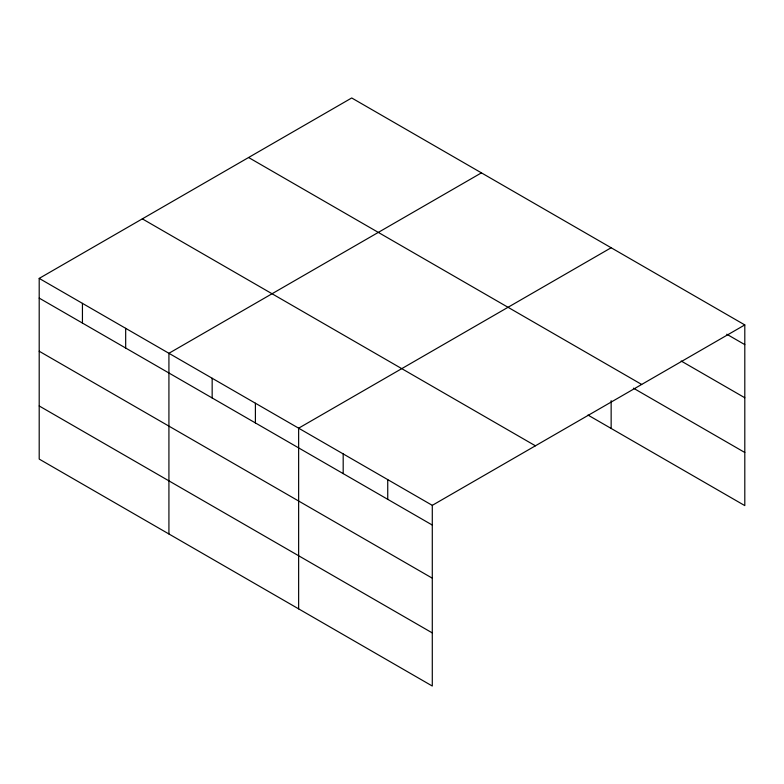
<?xml version="1.0" encoding="UTF-8"?>
<svg xmlns="http://www.w3.org/2000/svg" width="784" height="784" viewBox="0 0 784 784"><rect width="100%" height="100%" fill="white"/><g stroke="black" fill="none" stroke-linecap="round" stroke-linejoin="round"><path stroke-width="1.18" d="M432.288 578.18L432.288 505.347L39.2 278.398L39.2 459.081L432.288 686.029L432.288 578.18L39.2 351.232M587.951 415.05L744.8 505.602L744.8 324.919L351.712 97.971L39.2 278.398M481.435 172.862L168.923 353.29L168.923 533.973M611.148 247.754L298.635 428.182L298.635 608.864M432.288 505.347L744.8 324.919M726.768 334.219L744.8 344.627M681.159 361.012L744.8 397.753M248.587 157.506L641.675 384.454M633.423 388.178L744.8 452.486M142.325 218.854L535.413 445.802M39.2 298.106L432.288 525.055M39.2 405.965L432.288 632.913M611.148 400.673L611.148 428.446M387.737 479.622L387.737 499.339M343.186 453.907L343.186 473.614M255.398 403.221L255.398 422.929M212.16 378.251L212.16 397.968M125.675 328.329L125.675 348.037M82.438 303.359L82.438 323.077"/></g></svg>
